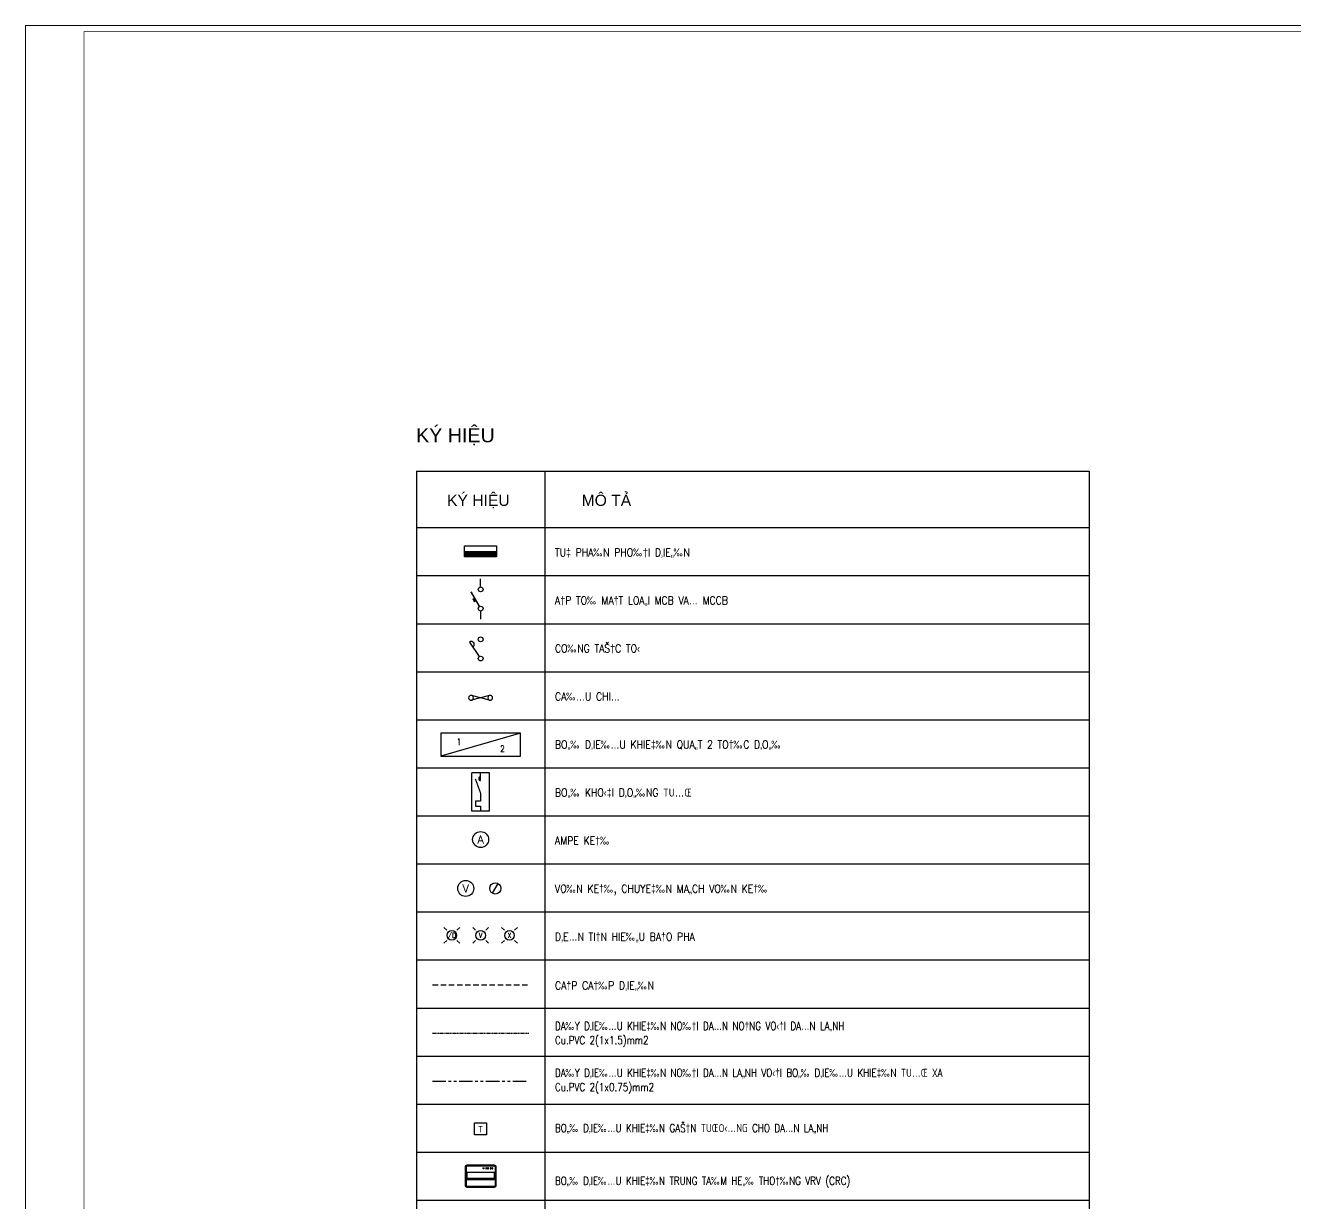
# Model space of a CAD drawing. Header units: millimetres. Extents: x -91525 to 4597779, y -698580 to 576167.
# Drawn here: x -91525 to -32024, y 520990 to 576167 of the extents above; entities that cross this region are included whole.
import ezdxf
from ezdxf.enums import TextEntityAlignment as Align

# ---------------------------------------------------------------- set-up
doc = ezdxf.new("R2010")
doc.units = ezdxf.units.MM
for name, pattern in [('DASHED', [19.05, 12.7, -6.35]), ('HIDDEN', [0.375, 0.25, -0.125]), ('PHANTOM', [63.5, 31.75, -6.35, 6.35, -6.35, 6.35, -6.35]), ('PHANTOM2', [1.25, 0.625, -0.125, 0.125, -0.125, 0.125, -0.125])]:
    doc.linetypes.add(name, pattern=pattern)
doc.layers.get('DEFPOINTS').update_dxf_attribs({"lineweight": 5})
for name, color, linetype in [('!-AC_Text TBi', 3, 'Continuous'), ('0-----BMS.L.thermo', 3, 'Continuous'), ('0-----Dia-Equi', 2, 'Continuous'), ('0-----Dia-Text', 3, 'Continuous'), ('0-----E.L.line', 4, 'DASHED'), ('0---control-remote', 2, 'HIDDEN'), ('0---TBD', 2, 'Continuous'), ('0-CDC-ME2-Equip', 2, 'Continuous'), ('0-CDC-ME2-Text', 3, 'Continuous'), ('DAY-CS', 4, 'HIDDEN'), ('TBD', 2, 'Continuous')]:
    doc.layers.add(name, color=color, linetype=linetype)
for name, color, linetype, lineweight in [('0-----E-Equip', 2, 'Continuous', 0), ('0---CONTROL', 6, 'PHANTOM', 30), ('KHUNG TEN SD3 - Ariyana 2007$0$0-CON', 253, 'Continuous', 0)]:
    doc.layers.add(name, color=color, linetype=linetype, lineweight=lineweight)
doc.styles.add('0-----E.Arial', font='arial.ttf')
doc.styles.add('CDC-ME2-Text1', font='arial.ttf')
doc.styles.add('E-text', font='arial.ttf', dxfattribs={"width": 0.8, "height": 1000})
doc.styles.add('ROMANS', font='romans.shx', dxfattribs={"width": 0.7, "bigfont": 'vns.shx'})
doc.styles.add('ROMANS1', font='ROMANS1.shx', dxfattribs={"width": 0.8})

# ---------------------------------------------------------------- blocks, each defined once
blk = doc.blocks.new('p1')
at = {"layer": 'TBD'}
h = blk.add_hatch(dxfattribs=at)
h.set_pattern_fill('ANSI31', color=256, scale=150, style=0)
h.set_pattern_definition([(45, (-33575, -55100), (-13.258252, 13.258252), [])])
h.paths.add_polyline_path([(500, 0), (500, 175), (-500, 175), (-500, 0)])
for p, q in [((-500, 350), (500, 350)), ((-500, 0), (-500, 350)), ((-500, 175), (500, 175)), ((500, 0), (-500, 0)), ((500, 350), (500, 0))]:
    blk.add_line(p, q, dxfattribs=at)
blk = doc.blocks.new('DI2')
at = {"layer": '0-CDC-ME2-Equip'}
for p, q in [((0, 1000), (0, 1250)), ((0, 250), (0, 0))]:
    blk.add_line(p, q, dxfattribs=at)
for points, const_width in [([(-37, 390), (-302, 850)], 50), ([(-177, 533), (-239, 641)], 60)]:
    blk.add_lwpolyline(points, dxfattribs=dict(at, const_width=const_width))
for centre in [(0, 925), (0, 325)]:
    blk.add_circle(centre, 75, dxfattribs=at)
blk = doc.blocks.new('di21')
at = {"layer": '0-CDC-ME2-Equip'}
for p, q in [((-281, 73), (281, -73)), ((-281, -73), (281, 73))]:
    blk.add_line(p, q, dxfattribs=at)
for centre in [(-300, 0), (300, 0)]:
    blk.add_circle(centre, 75, dxfattribs=at)
blk = doc.blocks.new('DI63')
at = {"color": 7}
for p, q in [((3100, 900), (0, 900)), ((0, 900), (0, 0)), ((3100, 0), (3100, 900)), ((0, 0), (3100, 0))]:
    blk.add_line(p, q, dxfattribs=at)
blk.add_line((3100, 900), (0, 0))
at = {"linetype": 'Continuous', "style": 'ROMANS1', "width": 0.85}
for s, p in [('1', (704, 431)), ('2', (2401, 160))]:
    blk.add_text(s, height=250, dxfattribs=at).set_placement(p, align=Align.CENTER)
blk = doc.blocks.new('DI61')
at = {"color": 7}
for p, q in [((-350, 0), (-350, 1500)), ((350, 1500), (-350, 1500)), ((350, 0), (350, 1500)), ((350, 0), (-350, 0))]:
    blk.add_line(p, q, dxfattribs=at)
for p, q in [((0, 1200), (0, 1500)), ((0, 700), (0, 400)), ((0, 400), (-200, 400)), ((-200, 400), (-200, 200)), ((-200, 200), (0, 200)), ((0, 200), (0, 0))]:
    blk.add_line(p, q)
at = {"const_width": 50}
blk.add_lwpolyline([(0, 700), (-205, 1264)], dxfattribs=at)
blk.add_arc((0, 1275), 75, 90, 270)
blk = doc.blocks.new('DI5')
at = {"layer": '0-CDC-ME2-Equip'}
blk.add_circle((0, 0), 250, dxfattribs=at)
at = {"layer": '0-CDC-ME2-Equip', "style": 'ROMANS'}
blk.add_text('A', height=250, dxfattribs=at).set_placement((0, 0), align=Align.MIDDLE)
blk = doc.blocks.new('DI6')
at = {"layer": '0-CDC-ME2-Equip'}
blk.add_circle((0, 0), 250, dxfattribs=at)
at = {"layer": '0-CDC-ME2-Equip', "style": 'ROMANS'}
blk.add_text('V', height=250, dxfattribs=at).set_placement((0, 0), align=Align.MIDDLE)
blk = doc.blocks.new('DI13')
at = {"layer": '0-CDC-ME2-Equip'}
blk.add_line((-88, -152), (88, 152), dxfattribs=at)
blk.add_circle((0, 0), 175, dxfattribs=at)
blk = doc.blocks.new('di17')
at = {"color": 7}
for p, q in [((-159, 159), (-247, 247)), ((159, 159), (247, 247)), ((-159, -159), (-247, -247)), ((159, -159), (247, -247))]:
    blk.add_line(p, q, dxfattribs=at)
blk.add_circle((0, 0), 150)
at = {"color": 7, "style": 'ROMANS'}
blk.add_attdef('R', text='', height=150, dxfattribs=at).set_placement((0, 0), align=Align.MIDDLE_CENTER)
blk = doc.blocks.new('tiepdiem')
at = {"layer": '0---TBD'}
blk.add_line((-289, 429), (-35, 51), dxfattribs=at)
for centre in [(0, 500), (0, 0)]:
    blk.add_circle(centre, 62.5, dxfattribs=at)
blk.add_arc((-246, 365), 78.1, 303.9048, 123.9048, dxfattribs=at)
blk = doc.blocks.new('CRC')
at = {"layer": '0---TBD', "ltscale": 5}
blk.add_lwpolyline([(-695, 377), (697, 377, -0.414214), (797, 277), (797, -696, -0.414214), (697, -796), (-695, -796, -0.414214), (-795, -696), (-795, 277, -0.414214)], format="xyb", close=True, dxfattribs=at)
at = {"layer": '0---TBD', "color": 1, "ltscale": 5}
blk.add_lwpolyline([(-695, 327), (697, 327, -0.414214), (747, 277), (747, -696, -0.414214), (697, -746), (-695, -746, -0.414214), (-745, -696), (-745, 277, -0.414214)], format="xyb", close=True, dxfattribs=at)
blk.add_lwpolyline([(-700, 0), (700, 0), (700, -331), (-700, -331)], close=True, dxfattribs=at)
for points in [[(295, 230), (379, 230)], [(379, 168), (295, 168)], [(525, 230), (610, 230)], [(610, 168), (525, 168)], [(-795, -389), (797, -389)]]:
    blk.add_lwpolyline(points, dxfattribs=at)
blk.add_circle((148, 199), 30.8, dxfattribs=at)
for centre, start, end in [((295, 199), 90, 270), ((379, 199), 270, 90), ((525, 199), 90, 270), ((610, 199), 270, 90)]:
    blk.add_arc(centre, 30.8, start, end, dxfattribs=at)
blk = doc.blocks.new('thermo1')
at = {"layer": '0-----BMS.L.thermo', "color": 2, "linetype": 'Continuous'}
blk.add_lwpolyline([(-10368, 92299), (-10068, 92299), (-10068, 91999), (-10368, 91999)], close=True, dxfattribs=at)
at = {"layer": '0-----BMS.L.thermo', "color": 2, "linetype": 'Continuous', "style": '0-----E.Arial', "width": 0.8}
blk.add_text('T', height=160, dxfattribs=at).set_placement((-10219, 92060), align=Align.CENTER)
blk = doc.blocks.new('KHUNG TEN SD3 - Ariyana 2007')
at = {"layer": 'DEFPOINTS', "color": 1}
blk.add_lwpolyline([(527153.77, 1774368.57), (527559.52, 1774368.57), (527559.52, 1774655.49), (527153.77, 1774655.49)], close=True, dxfattribs=at)
at = {"layer": 'KHUNG TEN SD3 - Ariyana 2007$0$0-CON', "const_width": 0.12}
blk.add_lwpolyline([(527162.72, 1774654.54), (527558.56, 1774654.54), (527558.56, 1774369.53), (527162.72, 1774369.53)], close=True, dxfattribs=at)

msp = doc.modelspace()

# ---------------------------------------------------------------- linework, layer by layer
at = {"color": 2}
for p, q in [((-73199, 555294), (-41699, 555294)), ((-73199, 555294), (-73199, 521148)), ((-67199, 555294), (-67199, 552648)), ((-41699, 555294), (-41699, 503148)), ((-73199, 552648), (-41699, 552648)), ((-67199, 552648), (-67199, 521148)), ((-67199, 552648), (-67199, 532398)), ((-67199, 552648), (-67199, 525648)), ((-73199, 550398), (-41699, 550398)), ((-73199, 548148), (-41699, 548148)), ((-73199, 545898), (-41699, 545898)), ((-73199, 543648), (-41699, 543648)), ((-73199, 541398), (-41699, 541398)), ((-73199, 539598), (-73199, 503148)), ((-73199, 539148), (-41699, 539148)), ((-67199, 539148), (-67199, 503125)), ((-73199, 536898), (-41699, 536898)), ((-73199, 534648), (-41699, 534648)), ((-73199, 532398), (-41699, 532398)), ((-73199, 530148), (-41699, 530148)), ((-73199, 527898), (-41699, 527898)), ((-73199, 525648), (-41699, 525648)), ((-73199, 523398), (-41699, 523398)), ((-73199, 521148), (-41699, 521148))]:
    msp.add_line(p, q, dxfattribs=at)
at = {"layer": '0-----E.L.line', "ltscale": 20}
msp.add_line((-72449, 531227), (-67949, 531227), dxfattribs=at)
at = {"layer": '0---CONTROL', "ltscale": 5}
msp.add_line((-72449, 528977), (-67949, 528977), dxfattribs=at)
at = {"layer": '0---control-remote', "linetype": 'PHANTOM2', "ltscale": 1000}
msp.add_line((-72449, 526727), (-67949, 526727), dxfattribs=at)

# ---------------------------------------------------------------- block references
at = {"layer": '0-----BMS.L.thermo', "xscale": 1.875, "yscale": 1.875, "zscale": 1.875}
msp.add_blockref('thermo1', (-51041, 351710), dxfattribs=at)
at = {"layer": '0-----Dia-Equi'}
for name, p, xscale, yscale, zscale in [('DI2', (-70199, 548367), 1.5, 1.5, 1.5), ('di21', (-70199, 544674), -1.5, 1.5, 1.5), ('DI63', (-72059, 541948), 1.19999999999709, 1.19999999999709, 1.19999999999709), ('DI61', (-70199, 539361), 1.19999999999709, 1.19999999999709, 1.19999999999709), ('DI5', (-70199, 538040), 1.5, 1.5, 1.5), ('DI6', (-70899, 535750), 1.5, 1.5, 1.5), ('DI13', (-69514, 535750), 1.5, 1.5, 1.5)]:
    msp.add_blockref(name, p, dxfattribs=dict(at, xscale=xscale, yscale=yscale, zscale=zscale))
at = {"layer": '0-----Dia-Equi', "xscale": 1.5, "yscale": 1.5, "zscale": 1.5}
for p, values in [((-71549, 533552), {'R': '/D'}), ((-70199, 533552), {'R': 'V'}), ((-68849, 533552), {'R': 'X'})]:
    msp.add_blockref('di17', p, dxfattribs=at).add_auto_attribs(values)
at = {"layer": '0-----E-Equip', "xscale": 1.5, "yscale": 1.5, "zscale": 1.5}
msp.add_blockref('p1', (-70199, 551274), dxfattribs=at)
at = {"layer": '0---TBD'}
for name, p, xscale, yscale, zscale in [('tiepdiem', (-70199, 546514), 1.800000004470348, 1.800000004470348, 1.800000004470348), ('CRC', (-70199, 522462), 0.9000000000014552, 0.9000000000014552, 0.9000000000014552)]:
    msp.add_blockref(name, p, dxfattribs=dict(at, xscale=xscale, yscale=yscale, zscale=zscale))
at = {"layer": 'DAY-CS', "color": 2, "ltscale": 5, "xscale": 306.614037341089, "yscale": 306.614037341089, "zscale": 306.614037341089}
msp.add_blockref('KHUNG TEN SD3 - Ariyana 2007', (-161724270, -543558119), dxfattribs=at)

# ---------------------------------------------------------------- texts
at = {"layer": '!-AC_Text TBi', "ltscale": 5, "style": 'ROMANS1', "width": 0.8}
for s, p in [('DA‰Y D‚IE‰…U KHIE‡‰N NO‰†I DA…N NO†NG VO‹†I DA…N LA„NH', (-66717, 529119)), ('Cu.PVC 2(1x1.5)mm2', (-66717, 528454)), ('DA‰Y D‚IE‰…U KHIE‡‰N NO‰†I DA…N LA„NH VO‹†I BO„‰ D‚IE‰…U KHIE‡‰N TU…Œ XA', (-66717, 526926)), ('Cu.PVC 2(1x0.75)mm2', (-66717, 526260)), ('BO„‰ D‚IE‰…U KHIE‡‰N GAŠ†N TUŒO‹…NG CHO DA…N LA„NH ', (-66717, 524339)), ('BO„‰ D‚IE‰…U KHIE‡‰N TRUNG TA‰M HE„‰ THO†‰NG VRV (CRC)', (-66717, 521869))]:
    msp.add_text(s, height=375, dxfattribs=at).set_placement(p)
at = {"layer": '0-----Dia-Text', "color": 6, "style": 'E-text'}
msp.add_text('KÝ HIỆU', height=660, dxfattribs=at).set_placement((-73225, 556644))
at = {"layer": '0-CDC-ME2-Text', "color": 6, "style": 'CDC-ME2-Text1'}
for s, p in [('KÝ HIỆU', (-71774, 553663)), ('MÔ TẢ', (-65469, 553663))]:
    msp.add_text(s, height=525, dxfattribs=at).set_placement(p)
at = {"layer": '0-CDC-ME2-Text', "style": 'ROMANS1', "width": 0.85}
for s, p in [('TU‡ PHA‰N PHO‰†I D‚IE„‰N', (-66717, 551300)), ('A†P TO‰ MA†T LOA„I MCB VA… MCCB', (-66717, 549050)), ('CO‰NG TAŠ†C TO‹', (-66717, 546800)), ('CA‰…U CHI…', (-66717, 544550)), ('BO„‰ D‚IE‰…U KHIE‡‰N QUA„T 2 TO†‰C D‚O„‰', (-66717, 542300)), ('BO„‰ KHO‹‡I D‚O„‰NG TU…Œ', (-66717, 540050)), ('AMPE KE†‰', (-66717, 537800)), ('VO‰N KE†‰, CHUYE‡‰N MA„CH VO‰N KE†‰', (-66717, 535550)), ('D‚E…N TI†N HIE‰„U BA†O PHA', (-66717, 533300)), ('CA†P CA†‰P D‚IE„‰N', (-66717, 531017))]:
    msp.add_text(s, height=375, dxfattribs=at).set_placement(p)

doc.saveas('drawing.dxf')
